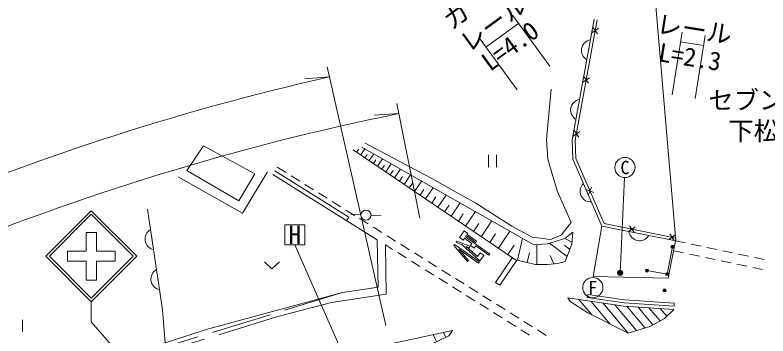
# Model space of a CAD drawing. Units: millimetres, scale not verified. Extents: x 40000 to 680000, y 20000 to 380000.
# Drawn here: x 112010 to 186620, y 308035 to 339803 of the extents above; entities that cross this region are included whole.
import ezdxf
from ezdxf.enums import TextEntityAlignment as Align

# ---------------------------------------------------------------- set-up
doc = ezdxf.new("R2010")
doc.units = ezdxf.units.MM
doc.header["$LTSCALE"] = 1000
doc.linetypes.add('DASHED', pattern=[7.5, 6, -1.5])
for name, color, linetype, lineweight in [('M-BGD', 7, 'Continuous', 13), ('M-BGD-EXST', 7, 'Continuous', 13), ('M-STR-HTXT', 7, 'Continuous', 13), ('M-STR-STRC', 7, 'Continuous', 13)]:
    doc.layers.add(name, color=color, linetype=linetype, lineweight=lineweight)
doc.layers.add('M-BMK-HTXT', color=7, linetype='Continuous')
doc.styles.add('ＭＳ ゴシック', font='')
doc.styles.get('ＭＳ ゴシック').set_extended_font_data('MS Gothic')

msp = doc.modelspace()

# ---------------------------------------------------------------- hatches: boundary and pattern name
at = {"layer": 'M-BGD'}
for points in [[(177008, 316871, -0.41421), (177158, 317021, -0.41421), (177308, 316871, -1)], [(174472, 314501, -0.41421), (174622, 314651, -0.41421), (174772, 314501, -1)], [(176467, 314154, -0.41421), (176617, 314304, -0.41421), (176767, 314154, -1)], [(176219, 312543, -0.41421), (176369, 312693, -0.41421), (176519, 312543, -1)]]:
    msp.add_hatch(color=256, dxfattribs=at).paths.add_polyline_path(points)
at = {"layer": 'M-STR-HTXT'}
msp.add_hatch(color=256, dxfattribs=at).paths.add_polyline_path([(172160, 314447, -1), (171788, 314113, -0.41421), (171807, 314467, -0.41421)])

# ---------------------------------------------------------------- linework, layer by layer
at = {"layer": 'M-BGD'}
for p, q in [((169162, 338055), (169819, 338511)), ((169262, 338611), (169718, 337954)), ((168276, 333149), (168933, 333605)), ((168376, 333706), (168832, 333048)), ((167415, 328380), (167871, 327723)), ((167314, 327823), (167971, 328279)), ((145860, 326232), (146062, 326530)), ((146274, 325951), (146678, 326547)), ((147102, 325390), (147551, 326053)), ((146688, 325671), (146912, 326002)), ((147516, 325110), (147763, 325474)), ((147929, 324829), (148424, 325558)), ((158923, 325954), (158923, 324754)), ((159723, 325954), (159723, 324754)), ((137999, 324751), (138866, 324209)), ((148343, 324549), (148613, 324947)), ((148757, 324268), (149297, 325064)), ((147903, 317557), (137548, 324031)), ((145082, 319792), (137760, 324370)), ((139375, 323891), (140223, 323361)), ((149190, 323975), (149483, 324408)), ((149623, 323682), (150209, 324547)), ((150093, 323363), (150412, 323833)), ((150564, 323044), (151202, 323985)), ((151076, 322697), (151422, 323209)), ((151587, 322350), (152281, 323374)), ((140732, 323042), (141580, 322512)), ((152144, 321973), (152521, 322529)), ((152700, 321596), (153455, 322709)), ((169356, 322233), (168612, 322527)), ((169131, 322752), (168837, 322008)), ((142089, 322194), (142937, 321664)), ((153306, 321186), (153716, 321791)), ((153911, 320775), (154731, 321986)), ((143445, 321346), (144293, 320816)), ((154569, 320329), (155015, 320987)), ((155227, 319883), (156119, 321200)), ((144802, 320498), (145650, 319968)), ((146284, 320023), (145286, 320079)), ((155943, 319398), (156428, 320114)), ((156659, 318913), (157629, 320345)), ((145082, 319792), (144870, 319453)), ((146159, 319650), (147007, 319120)), ((147283, 319967), (148281, 319911)), ((158216, 317858), (159271, 319415)), ((147515, 318802), (148363, 318272)), ((157437, 318385), (157965, 319164)), ((172803, 318382), (173468, 318827)), ((173358, 318272), (172913, 318937)), ((148872, 317953), (149720, 317423)), ((159062, 317284), (159636, 318131)), ((159909, 316710), (161056, 318403)), ((176783, 317590), (177448, 318035)), ((177338, 317480), (176893, 318145)), ((147903, 317557), (147979, 312852)), ((150229, 317105), (151077, 316575)), ((161795, 315520), (162302, 317698)), ((166715, 315887), (164978, 317212)), ((167191, 317304), (166490, 317678)), ((177474, 317435), (178421, 317237)), ((179008, 317114), (179987, 316909)), ((149424, 316606), (148711, 317052)), ((160834, 316083), (161462, 317009)), ((163724, 315101), (163710, 317078)), ((166978, 316590), (166471, 317009)), ((176617, 314154), (177158, 316871)), ((178264, 316248), (177279, 316454)), ((180574, 316786), (181553, 316581)), ((182140, 316458), (183119, 316253)), ((150781, 315758), (149933, 316288)), ((151585, 316257), (152433, 315727)), ((162758, 315295), (162982, 316258)), ((165402, 315163), (165023, 316011)), ((179830, 315920), (178851, 316125)), ((181396, 315592), (180417, 315797)), ((183706, 316130), (184685, 315925)), ((185272, 315802), (186251, 315597)), ((152138, 314909), (151290, 315440)), ((152942, 315409), (153790, 314879)), ((182962, 315264), (181984, 315469)), ((184528, 314936), (183550, 315141)), ((153494, 314061), (152646, 314591)), ((154299, 314561), (155147, 314031)), ((176617, 314154), (174622, 314501)), ((186094, 314608), (185116, 314813)), ((154851, 313213), (154003, 313743)), ((155656, 313713), (156503, 313182)), ((156208, 312365), (155360, 312895)), ((157012, 312864), (157860, 312334)), ((157564, 311517), (156716, 312047)), ((158369, 312016), (159217, 311486)), ((158921, 310669), (158073, 311199)), ((159726, 311168), (160574, 310638)), ((160278, 309820), (159430, 310351)), ((161082, 310320), (161930, 309790)), ((112751, 309626), (112751, 308426)), ((161634, 308972), (160786, 309502)), ((162439, 309472), (163287, 308942)), ((153785, 307461), (153449, 308167)), ((154688, 307890), (154454, 308383)), ((162991, 308124), (162143, 308654)), ((163796, 308624), (164644, 308093))]:
    msp.add_line(p, q, dxfattribs=at)
at = {"layer": 'M-BGD', "linetype": 'DASHED'}
msp.add_line((147979, 312852), (144464, 312325), dxfattribs=at)
at = {"layer": 'M-BGD'}
for points in [[(169385, 339389), (167228, 327441), (167288, 325541), (170169, 318889), (177483, 317434)], [(169680, 339335), (167528, 327419), (167586, 325608), (170382, 319152), (177541, 317728)], [(146698, 327125), (153254, 323655), (157658, 321184), (161248, 318909), (163242, 317815), (165058, 317593), (166133, 318010), (167106, 319279), (165732, 322388), (164815, 325525), (164663, 327481), (165153, 332468)], [(146387, 326712), (163430, 317059), (164778, 317150), (166490, 317678), (167277, 318301), (167175, 317113), (166531, 315397), (165782, 315197), (164785, 315108), (163596, 315100), (161598, 315566), (145529, 326457)], [(128188, 323790), (134538, 320180), (137032, 324293)], [(125150, 320583), (126615, 310605), (126886, 307356)], [(170169, 318889), (169311, 313911), (176742, 313757), (177474, 317435)], [(136722, 315368), (137472, 314668), (138222, 315368)], [(144464, 312325), (130957, 308684), (117889, 304420), (95497, 295594), (82230, 289737), (67985, 282360)], [(140393, 302953), (153228, 307196), (155002, 308039), (155367, 308580), (139753, 305220), (119707, 299118), (97661, 290427), (85306, 284731), (71410, 277422)]]:
    msp.add_lwpolyline(points, dxfattribs=at)
msp.add_lwpolyline([(129040, 324404), (134196, 321395), (135767, 324089), (130694, 326849)], close=True, dxfattribs=at)
at = {"layer": 'M-BGD', "linetype": 'DASHED'}
for points in [[(148711, 317052), (148791, 312164), (143374, 311353), (137929, 309911), (118087, 303853), (95728, 295040), (82489, 289196), (68330, 281863)], [(144464, 312325), (117955, 304231), (95574, 295409), (82316, 289557), (68077, 282183)]]:
    msp.add_lwpolyline(points, dxfattribs=at)
at = {"layer": 'M-BGD'}
for centre, radius in [((146784, 319995), 500), ((177158, 316871), 150), ((174622, 314501), 150), ((176617, 314154), 150), ((176369, 312543), 150)]:
    msp.add_circle(centre, radius, dxfattribs=at)
for centre, start, end in [((169198, 336302), 99.78038, 239.74846), ((168132, 330398), 99.78038, 239.74846), ((169063, 322360), 133.43513, 273.40321), ((125952, 317626), 118.36927, 258.33735), ((173897, 318519), 188.76174, 328.72982), ((126533, 313668), 118.36927, 258.33735)]:
    msp.add_arc(centre, 1064, start, end, dxfattribs=at)
at = {"layer": 'M-BGD-EXST'}
msp.add_circle((169263, 312822), 1000, dxfattribs=at)
at = {"layer": 'M-STR-HTXT'}
for p, q in [((177483, 317434), (175151, 344781)), ((161315, 339792), (165001, 334748)), ((158676, 336624), (161905, 338984)), ((178122, 338126), (177140, 331905)), ((158085, 337432), (161772, 332388)), ((180393, 337768), (179412, 331547)), ((177966, 337138), (180238, 336780)), ((148760, 309052), (142941, 334663)), ((143162, 333688), (140717, 333474)), ((152134, 319704), (149840, 331031)), ((150038, 330051), (147588, 329896)), ((171974, 314280), (172404, 323711)), ((145253, 304560), (139733, 317048)), ((128621, 299045), (119566, 309427))]:
    msp.add_line(p, q, dxfattribs=at)
msp.add_circle((171974, 314280), 250, dxfattribs=at)
for radius, start in [(255000, 102.80231), (250000, 101.45018)]:
    msp.add_arc((199667, 85027), radius, start, 123.78731, dxfattribs=at)
at = {"layer": 'M-STR-STRC'}
for p, q in [((115066, 315927), (119566, 320427)), ((124066, 315927), (119566, 320427)), ((115419, 315927), (119566, 320074)), ((123713, 315927), (119566, 320074)), ((119067, 318287), (120067, 318287)), ((119067, 318287), (119067, 316427)), ((120067, 318287), (120067, 316427)), ((117206, 316427), (119067, 316427)), ((117206, 316427), (117206, 315427)), ((120067, 316427), (121926, 316427)), ((121926, 316427), (121926, 315427)), ((115066, 315927), (119566, 311427)), ((115419, 315927), (119566, 311780)), ((119566, 311780), (123713, 315927)), ((119566, 311427), (124066, 315927)), ((159620, 313328), (161282, 315780)), ((117206, 315427), (119067, 315427)), ((119067, 315427), (119066, 313567)), ((120067, 315427), (120066, 313567)), ((120067, 315427), (121926, 315427)), ((160034, 313047), (161721, 315537)), ((119066, 313567), (120066, 313567)), ((160034, 313047), (159620, 313328)), ((168762, 312132), (168718, 311835)), ((119566, 311427), (119566, 309427)), ((169154, 310138), (167887, 311654)), ((170956, 309229), (169076, 311479)), ((172757, 308320), (170264, 311304)), ((173589, 308573), (171453, 311129)), ((177340, 311266), (177320, 310967)), ((174420, 308825), (172621, 310979)), ((175218, 309118), (173725, 310906)), ((175926, 309519), (174829, 310832)), ((176586, 309976), (175933, 310758))]:
    msp.add_line(p, q, dxfattribs=at)
for points in [[(138733, 317048), (140733, 317048), (140733, 319048), (138733, 319048)], [(117206, 316427), (119067, 316427), (119067, 318287), (120067, 318287), (120067, 316427), (121926, 316427), (121926, 315427), (120067, 315427), (120066, 313567), (119066, 313567), (119067, 315427), (117206, 315427)], [(157146, 316995), (157514, 316736), (157658, 316940), (158966, 316019), (159052, 316142), (156640, 317840), (156727, 317963), (157667, 317301), (157753, 317423), (156813, 318085), (156870, 318167), (156502, 318426), (156042, 317772), (156410, 317513), (156554, 317717), (157290, 317199)], [(156831, 315419), (156945, 315517), (155989, 316623), (157937, 315252), (158023, 315374), (155570, 317101), (155484, 316979)], [(158455, 315988), (158081, 315456), (156327, 317047), (155737, 317275), (155791, 317415), (157088, 316913), (157034, 316773), (156716, 316896), (157832, 315884), (158087, 316247)]]:
    msp.add_lwpolyline(points, close=True, dxfattribs=at)
for points in [[(168762, 312132), (172410, 311595), (177340, 311266)], [(166786, 311816), (172346, 310997), (177300, 310667)], [(177300, 310667), (176380, 309777), (175027, 309009), (172757, 308320), (168787, 310322), (167019, 311452), (166786, 311816)], [(168718, 311835), (172378, 311296), (177320, 310967)]]:
    msp.add_lwpolyline(points, dxfattribs=at)
msp.add_circle((172449, 324710), 1000, dxfattribs=at)

# ---------------------------------------------------------------- texts
at = {"layer": 'M-BGD-EXST', "style": 'ＭＳ ゴシック'}
msp.add_text('F', height=1320, dxfattribs=at).set_placement((169263, 312822), align=Align.MIDDLE_CENTER)
at = {"layer": 'M-BMK-HTXT', "style": 'ＭＳ ゴシック'}
for s, p in [('セブンイレブン', (189467, 331384)), ('下松末武上店', (190206, 328333))]:
    msp.add_text(s, height=1833, dxfattribs=at).set_placement(p, align=Align.MIDDLE_CENTER)
at = {"layer": 'M-STR-HTXT', "style": 'ＭＳ ゴシック'}
for s, rotation, p in [('ガード', 36.16, (158638, 340065)), ('レール', 36.16, (160290, 337804)), ('レール', 351.034, (179102, 336959))]:
    msp.add_text(s, height=1833, rotation=rotation, dxfattribs=at).set_placement(p, align=Align.BOTTOM_CENTER)
for s, rotation, p in [('L=4.0', 36.16, (160526, 337481)), ('L=2.3', 351.034, (179039, 336564))]:
    msp.add_text(s, height=1833, rotation=rotation, dxfattribs=at).set_placement(p, align=Align.TOP_CENTER)
at = {"layer": 'M-STR-STRC', "style": 'ＭＳ ゴシック'}
for s, height, p in [('C', 1320, (172449, 324710)), ('H', 1833, (139733, 318048))]:
    msp.add_text(s, height=height, dxfattribs=at).set_placement(p, align=Align.MIDDLE_CENTER)

doc.saveas('drawing.dxf')
